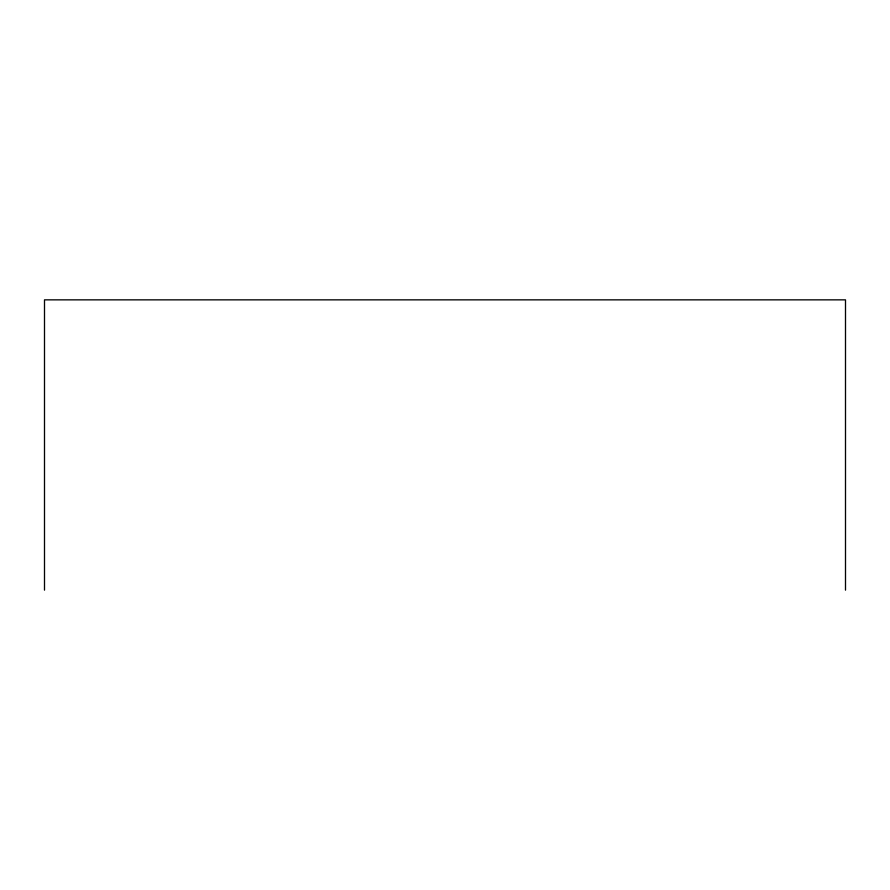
<?xml version="1.0" encoding="UTF-8"?>
<svg xmlns="http://www.w3.org/2000/svg" width="890" height="890" viewBox="0 0 890 890"><rect width="100%" height="100%" fill="white"/><g stroke="black" fill="none" stroke-linecap="round" stroke-linejoin="round"><path stroke-width="1.33" d="M845.5 590.148L845.5 299.852L44.5 299.852L44.5 590.148"/></g></svg>
